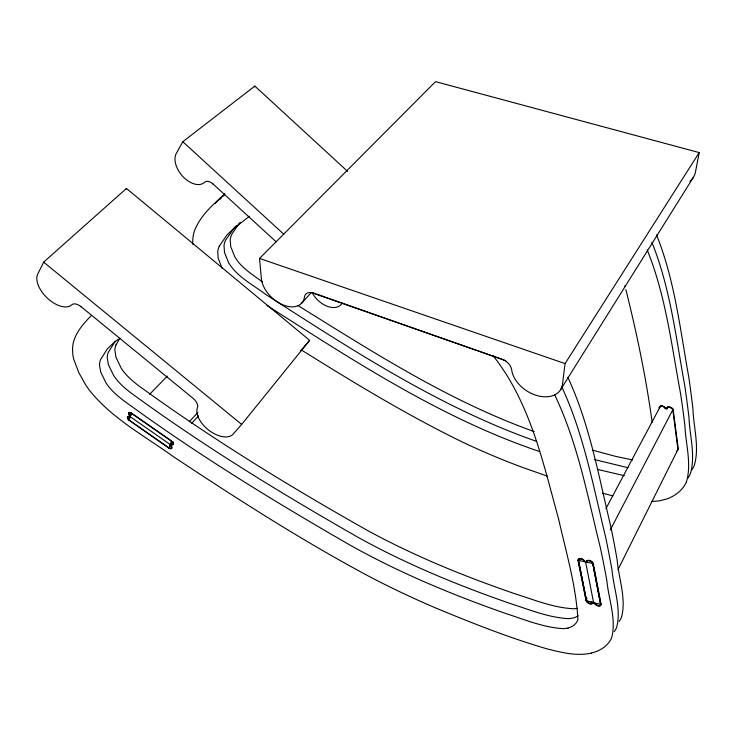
<?xml version="1.0" encoding="UTF-8"?>
<svg xmlns="http://www.w3.org/2000/svg" width="736" height="736" viewBox="0 0 736 736"><rect width="100%" height="100%" fill="white"/><g stroke="black" fill="none" stroke-linecap="round" stroke-linejoin="round"><path stroke-width="1.1" d="M699.2 152.591L565.064 363.602L562.396 385.057A27.802 19.108 32.7 0 1 536.489 395.407A27.802 19.108 32.7 0 1 511.658 369.693A11.298 7.691 34.3 0 0 502.035 359.232L313.113 293.176A10.617 6.836 42 0 0 304.529 296.81A25.576 16.284 43.2 0 1 283.13 304.962A25.576 16.284 43.2 0 1 261.427 279.395L259.541 258.419L435.528 81.632L699.2 152.591L695.318 172.804A22.779 18.98 28.1 0 1 689.816 181.332M584.964 561.458L586.104 561.706L587.162 560.482L589.352 560.455L591.762 561.642L593.271 563.528L601.082 604.118M577.907 619.482C576.058 585.626 566.076 552.138 558.615 519.055C543.002 462.659 530.509 402.932 493.221 355.92M586.114 561.678C587.678 558.587 592.774 561.237 593.4 563.969M129.84 416.769L131.468 414.699M129.444 420.615L128.552 419.824L168.737 447.985A3.257 1.702 41.5 0 0 171.847 448.307A3.257 1.702 41.5 0 0 170.522 445.078L172.84 442.198M169.133 447.985L171.451 441.186L131.21 413.181L129.26 420.21L169.133 447.985L171.451 445.455M577.723 620.117L577.567 620.503A36.496 20.691 30.5 0 1 567.98 628.056M115.975 344.936L119.986 338.1M686.375 482.052C691.895 463.763 685.63 444.075 684.885 425.472A1331.829 592.802 52.3 0 0 680.552 393.512C671.554 345.285 665.767 295.541 647.137 249.798M219.245 246.275L226.771 235.216L233.45 228.813A9.43 5.998 45.6 0 1 233.809 228.583L249.394 216.246M80.85 306.48L193.099 398.369A9.255 5.207 39.9 0 1 197.487 407.578A22.402 12.659 39 0 0 208.941 430.302A22.402 12.659 39 0 0 232.788 434.534L241.656 424.405L309.644 340.336L126.454 188.453L43.654 262.126L37.453 274.675A23.11 12.678 44.5 0 0 48.42 299.092A23.11 12.678 44.5 0 0 71.824 304.759A9.458 5.207 43.7 0 1 81.19 306.756M618.019 569.544L678.279 448.813M594.228 603.097L595.746 604.762L598.028 605.82L600.024 605.82L601.064 604.799L600.024 605.82L597.963 605.811L593.096 602.793A3.892 2.245 29.2 0 1 589.61 603.796A3.892 2.245 29.2 0 1 586.012 600.493L587.052 598.451M610.273 530.003L673.146 409.124M667.672 406.594L666.623 408.59L665.583 408.434M579.49 558.311L578.413 560.335L586.518 600.926L600.659 604.33L592.839 563.518L578.413 560.335L586.546 600.926L594.504 602.821A3.422 1.978 28.9 0 0 598.184 605.544A3.422 1.978 28.9 0 0 600.631 603.962M605.921 508.631L660.413 406.235M126.022 189.253L126.454 188.453M347.622 171.405L254.858 86.084L182.813 141.708L175.987 153.99A20.442 12.65 50.7 0 0 183.733 177.394A20.442 12.65 50.7 0 0 204.599 182.261A8.381 5.216 49.7 0 1 212.98 183.954M254.398 86.857L254.858 86.084M560.547 389.758L693.358 177.367M238.611 224.186L231.831 234.204A38.99 24.904 44.5 0 0 230.212 239.467L230.69 246.44L234.738 256.708A24.15 15.336 44.8 0 0 234.977 257.131C241.371 268.042 252.752 274.62 262.568 282.017M238.869 223.864L239.283 223.348M115.359 341.164L108.293 352.268A43.553 23.432 43.3 0 0 107.189 357.429L108.367 364.587L113.583 375.36A26.965 14.416 43.5 0 0 113.868 375.802C118.192 382.462 124.264 387.725 130.474 392.564C203.035 445.694 279.993 492.706 358.027 537.308C406.962 564.438 458.859 585.746 511.676 604.008C530.306 609.932 548.936 617.679 568.67 618.636A27.011 15.438 30.2 0 0 569.296 618.617L573.16 618.019A36.23 20.774 30.4 0 0 578.137 615.765M239.908 222.585L239.807 222.714A9.375 6.008 45.7 0 1 239.973 222.649M300.509 350.86L301.079 350.207M301.64 349.563L306.194 344.319M306.765 343.657L309.644 340.336M342.452 303.048L340.796 304.952A19.992 12.797 44.3 0 1 312.579 293.462M234.287 227.81L225.547 240.249A39.22 24.849 44.4 0 0 224.002 245.419L224.508 252.411L228.611 262.706A24.288 15.3 44.8 0 0 228.85 263.129C237.636 277.27 253.377 284.988 266.239 294.759C352.47 350.115 439.42 407.312 536.71 441.462M234.407 227.682L235.005 227.038M168.737 447.985L170.881 445.657M301.328 303.499L311.42 292.468M191.535 423.504L198.49 415.904M219.917 199.392L221.343 197.837M189.308 421.737L197.855 412.445M170.513 445.078L173.374 441.959M214.921 203.697L224.922 193.697M223.036 196.043L224.37 194.654M235.124 226.918L235.658 226.375M91.31 315.606C83.766 323.26 76.167 331.826 73.361 342.47A74.4 39.542 43.3 0 0 72.551 349.49L72.79 354.136A54.087 28.538 43.7 0 0 73.793 359.416L78.872 372.756L85.569 384.716A59.524 31.427 43.5 0 0 90.16 391.156C112.544 418.848 144.817 435.979 173.227 456.559C237.719 499.256 302.947 541.19 371.266 577.558A928.565 813.326 53.7 0 0 418.545 600.447A891.397 771.08 51 0 0 436.88 608.479C473.128 623.466 509.689 637.983 547.382 648.959C561.614 652.482 576.73 656.438 591.394 653.08M149.647 394.257L167.284 376.142M235.934 226.108L236.504 225.566M118.588 339.057L113.868 342.737A10.506 5.658 44.2 0 0 113.519 342.958L107.226 349.002L100.519 359.702A43.847 23.304 43.2 0 0 99.443 364.863L100.676 372.02L105.966 382.821A27.14 14.334 43.5 0 0 106.251 383.263C110.63 389.951 116.739 395.241 122.995 400.117C195.739 453.404 272.808 500.692 350.934 545.606C400.209 573.123 452.465 594.844 505.669 613.484C524.575 619.574 543.444 627.55 563.491 628.654A27.214 15.373 30.3 0 0 564.116 628.645L567.99 628.075M224.664 194.221C212.75 204.663 200.072 215.952 194.35 231.168A66.939 42.053 44.5 0 0 192.896 238.16L192.685 242.751A48.686 30.378 45 0 0 192.758 244.389M127.944 416.493L129.564 416.64L128.248 416.41M172.647 444.848L173.291 443.771L172.38 444.912M129.306 412.436L131.578 413.144L171.212 440.717L173.291 443.734L171.166 440.689M577.374 608.341L574.466 608.736A26.818 15.493 30 0 1 573.776 608.755C553.693 607.881 534.732 599.987 515.77 594.035C464.885 576.601 414.865 556.287 367.586 530.518C288.88 486.091 211.545 438.748 138.432 385.554C132.057 380.613 125.792 375.277 121.385 368.432A26.79 14.49 43.6 0 1 121.109 367.991L115.966 357.245L114.844 350.106A43.277 23.552 43.4 0 1 115.984 344.936M129.462 412.418L131.624 413.181M652.059 501.52L659.18 500.912L666.669 498.999A66.019 43.866 28.2 0 0 686.384 482.062M632.666 459.991L615.811 456.421L592.37 450.11M627.909 467.691L594.302 459.531M624.312 475.704L597.503 469.393M612.987 495.917L602.453 493.157M547.455 476.183L523.535 467.774A745.761 698.639 63.7 0 1 506.598 461.288A775.542 728.98 69.8 0 1 463.008 442.327C407.302 415.233 354.292 382.95 301.769 350.216M539.598 451.545C441.306 418.416 353.86 360.76 266.956 305.495M259.541 258.419L565.064 363.602M311.724 292.385L315.781 293.811M316.802 294.179L505.844 360.741M534.18 431.581C449.724 401.488 373.75 352.599 298.016 305.56M130.244 416.714L170.274 444.59M43.654 262.126L241.656 424.405M182.813 141.708L283.903 234.342M212.695 183.696L276.064 241.748M222.106 268.217L218.187 258.216L217.718 251.454A39.45 24.794 44.4 0 1 219.254 246.275M554.769 395.039C577.824 443.09 587.549 496.193 600.328 547.566A1511.643 559.112 50.4 0 1 606.85 580.529C608.571 599.343 616.612 619.123 611.644 637.919A74.124 42.053 30.5 0 1 591.376 653.062M561.816 387.016C583.952 434.498 593.345 486.708 605.673 537.298A1499.287 561.826 50.5 0 1 612.039 570.216C613.695 589.03 621.607 608.819 616.593 627.587A73.582 42.219 30.4 0 1 614.266 631.589M567.879 377.32C589.757 424.7 598.865 476.744 610.944 527.178A1487.189 564.438 50.7 0 1 617.154 560.05C618.737 578.864 626.538 598.662 621.478 617.412A73.057 42.375 30.2 0 1 619.132 621.432M651.866 242.245C670.303 287.859 675.906 337.419 684.728 385.48A1322.748 594.136 52.4 0 1 688.96 417.376C689.66 435.951 695.842 455.621 690.294 473.874A65.596 43.912 28 0 1 687.921 478.06M656.53 234.802C674.774 280.278 680.202 329.664 688.85 377.559A1313.815 595.406 52.6 0 1 692.981 409.382C693.634 427.938 699.734 447.58 694.168 465.796A65.173 43.958 27.8 0 1 691.794 469.991M624.892 285.835L625.02 286.341M625.876 289.616C636.806 333.399 646.079 377.651 652.16 422.372M577.999 560.574L586.012 600.493M585.598 561.927L593.584 602.628M600.714 604.164L592.839 563.518L600.659 604.33M673.274 410.228L678.307 449.319M592.664 602.379A3.404 1.969 29.2 0 1 589.775 603.538A3.404 1.969 29.2 0 1 586.454 600.594L578.441 560.676A3.478 2.079 29.5 0 1 580.906 558.928A3.478 2.079 29.5 0 1 584.669 561.715M586.537 562.129A3.496 2.088 29.2 0 1 589.527 560.823A3.496 2.088 29.2 0 1 592.94 563.868M676.752 450.883A3.036 2.052 26.1 0 0 677.893 449.208L672.851 410.164A3.091 2.153 26.3 0 0 669.843 407.44A3.091 2.153 26.3 0 0 667 408.968L665.289 408.719A3.082 2.144 26.7 0 0 661.94 406.272A3.082 2.144 26.7 0 0 659.557 408.195M168.811 447.773A2.852 1.49 41.5 0 0 171.571 447.985A2.852 1.49 41.5 0 0 170.126 445.022L170.421 444.139A2.861 1.5 41.5 0 0 172.932 443.909A2.861 1.5 41.5 0 0 171.092 440.901M130.373 416.263A2.861 1.481 42.7 0 1 128.874 413.246A2.861 1.481 42.7 0 1 131.56 413.402M129.591 420.458A2.852 1.472 42.6 0 1 127.714 417.45A2.852 1.472 42.6 0 1 130.116 417.174M128.46 413.466L129.996 416.208L128.515 413.926L129.177 412.464L128.46 413.393M659.134 407.808L659.907 406.373L661.802 405.932L664.001 406.686L665.5 408.278L664.001 406.686L661.866 405.941L659.907 406.373L659.134 407.762M577.953 560.105L578.809 558.79L580.86 558.587L583.243 559.59L584.927 561.375L583.206 559.572L580.796 558.578L578.708 558.845L577.953 560.197M127.365 417.413L128.552 419.824L127.402 417.827L127.889 416.521L127.365 417.413M666.632 408.563L667.782 407.247L669.999 407.146L672.17 408.305L673.256 410.136L672.17 408.305L669.999 407.146L667.745 407.266L666.632 408.563"/></g></svg>
